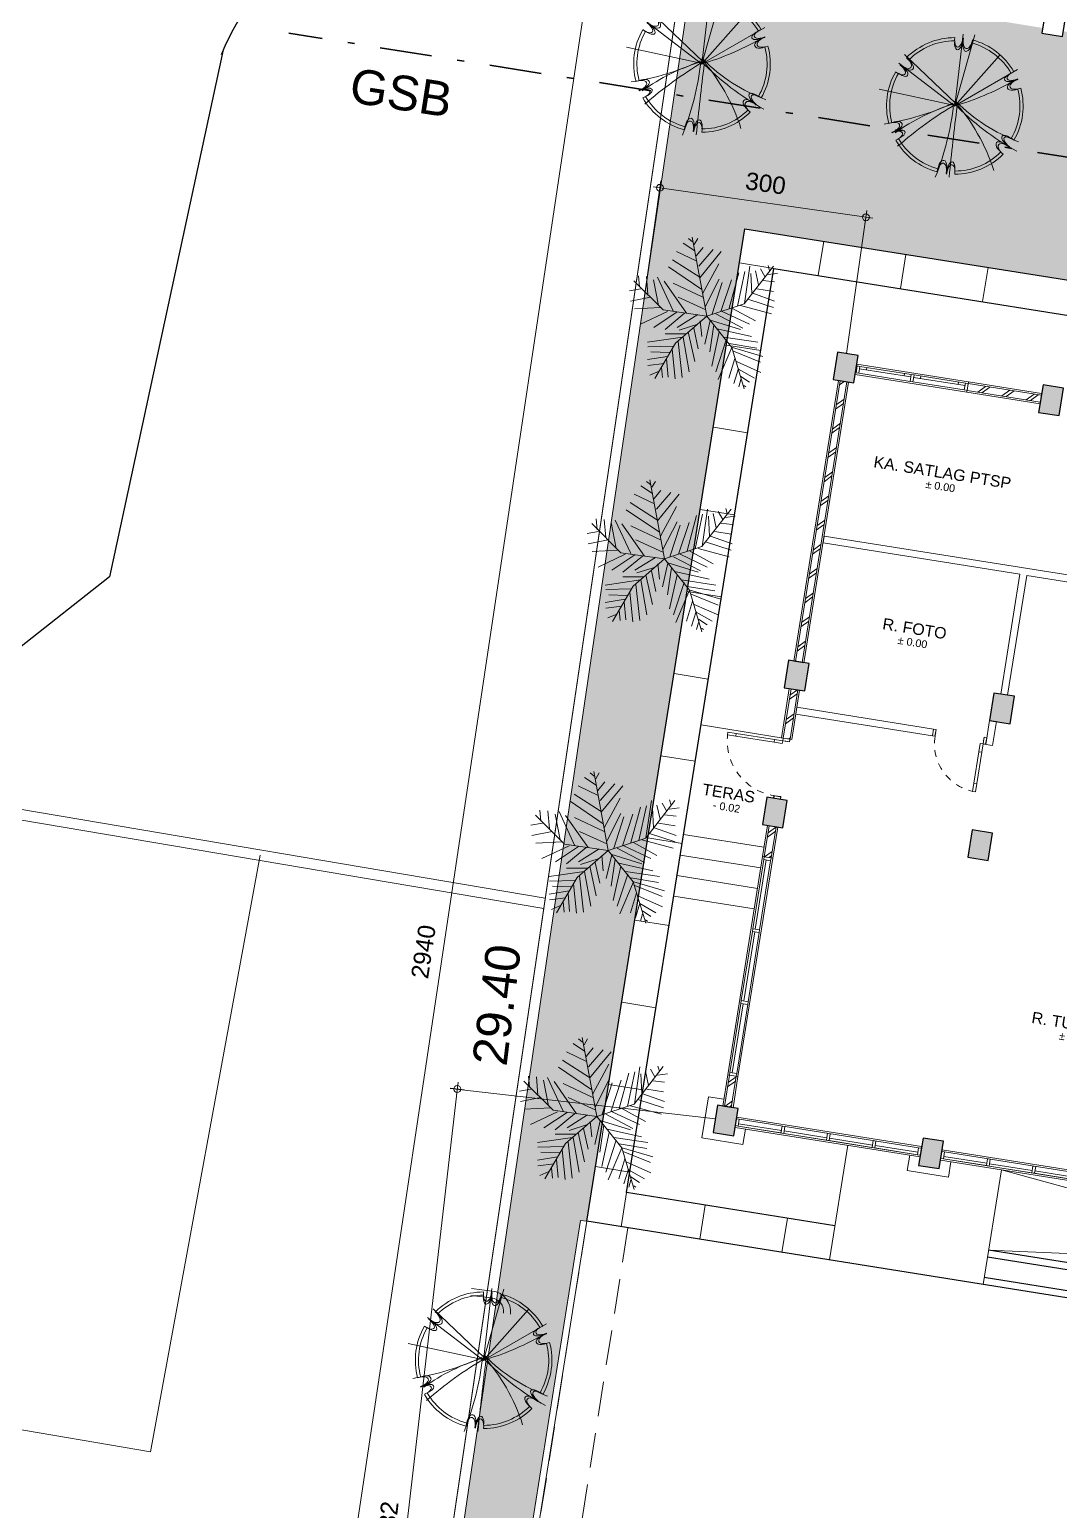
# Model space of a CAD drawing. Header units: millimetres. Extents: x -11 to 1625, y -267 to 195.
# Drawn here: x 1445.09 to 1459.94, y 44.61 to 65.98 of the extents above; entities that cross this region are included whole.
import ezdxf
from ezdxf.enums import TextEntityAlignment as Align

# ---------------------------------------------------------------- set-up
doc = ezdxf.new("R2010")
doc.units = ezdxf.units.MM
doc.linetypes.add('DASHDOT', pattern=[1, 0.5, -0.25, 0, -0.25])
doc.linetypes.add('HIDDEN', pattern=[0.375, 0.25, -0.125])
for name, color, linetype, lineweight in [('ars', 11, 'Continuous', 5), ('dinding', 5, 'Continuous', 15), ('GSB', 1, 'DASHDOT', 35), ('KOLOM', 1, 'Continuous', 30), ('kus', 63, 'Continuous', 15), ('KUSEN', 30, 'Continuous', 15), ('lan', 7, 'Continuous', 15), ('line', 11, 'Continuous', 5), ('not', 7, 'Continuous', 20), ('PAGAR', 4, 'Continuous', 18), ('PARTISI', 190, 'Continuous', 9), ('POHON', 84, 'Continuous', 0), ('sol kol', 8, 'Continuous', 0), ('u', 6, 'Continuous', 20)]:
    doc.layers.add(name, color=color, linetype=linetype, lineweight=lineweight)
doc.layers.add('REN.JALAN', color=6, linetype='Continuous')
doc.styles.add('ATTR', font='romans.shx', dxfattribs={"width": 0.8, "height": 1.735066})
doc.styles.get("Standard").update_dxf_attribs({"font": 'ARIALUNI.TTF'})
doc.dimstyles.new('SK100', dxfattribs={"dimtxt": 0.25, "dimasz": 0.1, "dimexe": 0.1, "dimexo": 0, "dimgap": 0.15, "dimtad": 1, "dimdec": 0, "dimlfac": 100, "dimzin": 12, "dimdsep": 46, "dimtxsty": 'Standard', "dimblk": 'BULAT', "dimcen": 0.1, "dimclrd": 256, "dimclre": 256, "dimclrt": 256, "dimadec": 0, "dimazin": 3, "dimtfac": 1, "dimtdec": 0, "dimtofl": 0, "dimtmove": 0, "dimatfit": 3, "dimldrblk": 'BULAT', "dimfxl": 0, "dimtolj": 1, "dimtzin": 0, "dimlwd": -1, "dimlwe": -1, "dimarcsym": 0})
pattern_1 = [(45, (0.5, 0), (-0.1767767, 0.1767767), []), (45, (0.5625, 0), (-0.1767767, 0.1767767), [])]

# ---------------------------------------------------------------- blocks, each defined once
blk = doc.blocks.new('K1')
at = {"layer": 'KOLOM'}
blk.add_lwpolyline([(0.2, 0.15), (-0.2, 0.15), (-0.2, -0.15), (0.2, -0.15), (0.2, 0.15)], dxfattribs=at)
blk = doc.blocks.new('NOTASI RUANG')
at = {"layer": 'not'}
for height, p in [(0.26, (-0.011, 0.3)), (0.175, (-0.009, -0.017))]:
    blk.add_attdef('RUANG', text='', height=height, dxfattribs=at).set_placement(p, align=Align.MIDDLE_CENTER)
blk = doc.blocks.new('P 80')
at = {"linetype": 'HIDDEN', "ltscale": 0.3}
blk.add_lwpolyline([(-0.84, 0.1, -0.414214), (-0.04, 0.9, -1.303225)], format="xyb", dxfattribs=at)
for points in [[(-0.04, 0.9), (-0.08, 0.9), (-0.08, 0.78), (-0.04, 0.78)], [(-0.04, 0.78), (-0.08, 0.78), (-0.08, 0.22), (-0.04, 0.22)], [(-0.04, 0.1), (-0.08, 0.1), (-0.08, 0.22), (-0.04, 0.22)], [(-0.835, 0.06), (-0.84, 0.06), (-0.84, 0.061), (-0.84, 0.1), (-0.88, 0.1), (-0.88, 0), (-0.84, 0), (-0.84, 0.056), (-0.835, 0.058)], [(-0.842, 0.002), (-0.878, 0.002), (-0.878, 0.098), (-0.842, 0.098)], [(-0.045, 0.06), (-0.04, 0.06), (-0.04, 0.061), (-0.04, 0.1), (0, 0.1), (0, 0), (-0.04, 0), (-0.04, 0.056), (-0.045, 0.058)], [(-0.038, 0.002), (-0.002, 0.002), (-0.002, 0.098), (-0.038, 0.098)]]:
    blk.add_lwpolyline(points, close=True)
blk = doc.blocks.new('P 70')
at = {"linetype": 'HIDDEN', "ltscale": 0.3}
blk.add_lwpolyline([(-0.74, 0.1, -0.414214), (-0.04, 0.8, -1.303225)], format="xyb", dxfattribs=at)
for points in [[(-0.04, 0.8), (-0.08, 0.8), (-0.08, 0.68), (-0.04, 0.68)], [(-0.04, 0.68), (-0.08, 0.68), (-0.08, 0.22), (-0.04, 0.22)], [(-0.04, 0.1), (-0.08, 0.1), (-0.08, 0.22), (-0.04, 0.22)], [(-0.735, 0.06), (-0.74, 0.06), (-0.74, 0.061), (-0.74, 0.1), (-0.78, 0.1), (-0.78, 0), (-0.74, 0), (-0.74, 0.056), (-0.735, 0.058)], [(-0.742, 0.002), (-0.778, 0.002), (-0.778, 0.098), (-0.742, 0.098)], [(-0.045, 0.06), (-0.04, 0.06), (-0.04, 0.061), (-0.04, 0.1), (0, 0.1), (0, 0), (-0.04, 0), (-0.04, 0.056), (-0.045, 0.058)], [(-0.038, 0.002), (-0.002, 0.002), (-0.002, 0.098), (-0.038, 0.098)]]:
    blk.add_lwpolyline(points, close=True)
blk = doc.blocks.new('DENAH LANTAI DASAR')
at = {"layer": 'ars'}
h = blk.add_hatch(dxfattribs=at)
h.set_pattern_fill('TEMBOK', color=256, scale=0.25)
h.set_pattern_definition([(45, (1.63, 5e-13), (-0.1767767, 0.1767767), []), (45, (1.6925, 5e-13), (-0.1767767, 0.1767767), [])])
h.paths.add_polyline_path([(-9.22, 14.3), (-8.15, 14.3), (-8.15, 14.2), (-9.22, 14.2)])
h = blk.add_hatch(dxfattribs=at)
h.set_pattern_fill('TEMBOK', color=256, scale=0.25)
h.set_pattern_definition(pattern_1)
h.paths.add_polyline_path([(-10.95, 9.95), (-10.95, 14.05), (-11.05, 14.05), (-11.05, 9.95)])
h = blk.add_hatch(dxfattribs=at)
h.set_pattern_fill('TEMBOK', color=256, scale=0.25)
h.set_pattern_definition(pattern_1)
h.paths.add_polyline_path([(-10.95, 8.83), (-10.95, 9.55), (-11.05, 9.55), (-11.05, 8.83)])
h = blk.add_hatch(dxfattribs=at)
h.set_pattern_fill('TEMBOK', color=256, scale=0.25)
h.set_pattern_definition([(45, (0.5, 3.645), (-0.1767767, 0.1767767), []), (45, (0.5625, 3.645), (-0.1767767, 0.1767767), [])])
h.paths.add_polyline_path([(-10.95, 7.095), (-10.95, 7.55), (-11.05, 7.55), (-11.05, 7.095)])
h = blk.add_hatch(dxfattribs=at)
h.set_pattern_fill('TEMBOK', color=256, scale=0.25)
h.set_pattern_definition(pattern_1)
h.paths.add_polyline_path([(-10.95, 3.45), (-10.95, 3.905), (-11.05, 3.905), (-11.05, 3.45)])
at = {"layer": 'sol kol'}
for points in [[(-11.15, 14.45), (-11.15, 14.05), (-10.85, 14.05), (-10.85, 14.45)], [(-8.15, 14.45), (-8.15, 14.05), (-7.85, 14.05), (-7.85, 14.45)], [(-11.15, 9.95), (-11.15, 9.55), (-10.85, 9.55), (-10.85, 9.95)], [(-8.15, 9.95), (-8.15, 9.55), (-7.85, 9.55), (-7.85, 9.95)], [(-11.15, 7.95), (-11.15, 7.55), (-10.85, 7.55), (-10.85, 7.95)], [(-8.15, 7.95), (-8.15, 7.55), (-7.85, 7.55), (-7.85, 7.95)], [(-11.15, 3.45), (-11.15, 3.05), (-10.85, 3.05), (-10.85, 3.45)], [(-8.15, 3.45), (-8.15, 3.05), (-7.85, 3.05), (-7.85, 3.45)]]:
    blk.add_hatch(color=256, dxfattribs=at).paths.add_polyline_path(points)
for p, q in [((-12.75, 1.5), (-12.75, 16)), ((-12.75, 16), (13.75, 16)), ((-12.25, 2), (-12.25, 15.5)), ((-12.25, 15.5), (6.15, 15.5)), ((-9.205, 2), (-12.25, 2)), ((-3.25, 2), (-6.96, 2)), ((-3.75, 1.5), (-12.75, 1.5))]:
    blk.add_line(p, q)
for points in [[(-1.85, 0.4), (-3.35, 0.4), (-3.35, 1.9), (-6.96, 1.9)], [(-1.85, 0.1), (-3.65, 0.1), (-3.65, 1.6), (-6.96, 1.6)]]:
    blk.add_lwpolyline(points)
at = {"layer": 'ars'}
for points in [[(-8.15, 14.3), (-9.22, 14.3), (-9.22, 14.2), (-8.15, 14.2)], [(-10.95, 9.95), (-10.95, 14.05), (-11.05, 14.05), (-11.05, 9.95)], [(-10.95, 8.83), (-10.95, 9.55), (-11.05, 9.55), (-11.05, 8.83)], [(-10.95, 7.095), (-10.95, 7.55), (-11.05, 7.55), (-11.05, 7.095)], [(-10.95, 3.45), (-10.95, 3.905), (-11.05, 3.905), (-11.05, 3.45)]]:
    blk.add_lwpolyline(points, close=True, dxfattribs=at)
at = {"layer": 'dinding'}
for points in [[(-8.15, 14.325), (-9.22, 14.325), (-9.22, 14.175), (-8.15, 14.175)], [(-10.925, 9.95), (-10.925, 14.05), (-11.075, 14.05), (-11.075, 9.95)], [(-10.925, 8.83), (-10.925, 9.55), (-11.075, 9.55), (-11.075, 8.83)], [(-10.925, 7.095), (-10.925, 7.55), (-11.075, 7.55), (-11.075, 7.095)], [(-10.925, 3.45), (-10.925, 3.905), (-11.075, 3.905), (-11.075, 3.45)]]:
    blk.add_lwpolyline(points, close=True, dxfattribs=at)
at = {"layer": 'kus'}
for p, q in [((-10.05, 14.3), (-10.8, 14.3)), ((-10.05, 14.265), (-10.8, 14.265)), ((-10.05, 14.2), (-10.8, 14.2)), ((-10.7, 14.265), (-10.7, 14.3)), ((-10.15, 14.265), (-10.15, 14.3)), ((-9.26, 14.3), (-10.01, 14.3)), ((-9.26, 14.265), (-10.01, 14.265)), ((-9.26, 14.2), (-10.01, 14.2)), ((-9.91, 14.265), (-9.91, 14.3)), ((-9.36, 14.265), (-9.36, 14.3)), ((-11.05, 6.045), (-11.05, 7.055)), ((-11.015, 6.045), (-11.015, 7.055)), ((-10.95, 6.045), (-10.95, 7.055)), ((-11.05, 4.995), (-11.05, 6.005)), ((-11.015, 4.995), (-11.015, 6.005)), ((-10.95, 4.995), (-10.95, 6.005)), ((-11.05, 3.945), (-11.05, 4.955)), ((-11.015, 3.945), (-11.015, 4.955)), ((-10.95, 3.945), (-10.95, 4.955))]:
    blk.add_line(p, q, dxfattribs=at)
for points in [[(-10.8, 14.3), (-10.84, 14.3), (-10.84, 14.2), (-10.8, 14.2)], [(-10.01, 14.3), (-10.05, 14.3), (-10.05, 14.2), (-10.01, 14.2)], [(-9.22, 14.3), (-9.26, 14.3), (-9.26, 14.2), (-9.22, 14.2)], [(-11.05, 7.055), (-11.05, 7.095), (-10.95, 7.095), (-10.95, 7.055)], [(-11.05, 6.005), (-11.05, 6.045), (-10.95, 6.045), (-10.95, 6.005)], [(-11.05, 4.955), (-11.05, 4.995), (-10.95, 4.995), (-10.95, 4.955)], [(-11.05, 3.905), (-11.05, 3.945), (-10.95, 3.945), (-10.95, 3.905)], [(-10.81, 3.2), (-10.85, 3.2), (-10.85, 3.3), (-10.81, 3.3)], [(-10.81, 3.3), (-8.19, 3.3), (-8.19, 3.2), (-10.81, 3.2)], [(-10.185, 3.235), (-10.81, 3.235), (-10.81, 3.2), (-10.185, 3.2)], [(-10.145, 3.2), (-10.185, 3.2), (-10.185, 3.3), (-10.145, 3.3)], [(-9.52, 3.235), (-10.145, 3.235), (-10.145, 3.2), (-9.52, 3.2)], [(-9.48, 3.2), (-9.52, 3.2), (-9.52, 3.3), (-9.48, 3.3)], [(-8.855, 3.235), (-9.48, 3.235), (-9.48, 3.2), (-8.855, 3.2)], [(-8.815, 3.2), (-8.855, 3.2), (-8.855, 3.3), (-8.815, 3.3)], [(-8.815, 3.235), (-8.19, 3.235), (-8.19, 3.2), (-8.815, 3.2)], [(-8.15, 3.2), (-8.19, 3.2), (-8.19, 3.3), (-8.15, 3.3)], [(-7.81, 3.2), (-7.85, 3.2), (-7.85, 3.3), (-7.81, 3.3)], [(-7.81, 3.3), (-5.19, 3.3), (-5.19, 3.2), (-7.81, 3.2)], [(-7.185, 3.235), (-7.81, 3.235), (-7.81, 3.2), (-7.185, 3.2)], [(-7.145, 3.2), (-7.185, 3.2), (-7.185, 3.3), (-7.145, 3.3)], [(-6.52, 3.235), (-7.145, 3.235), (-7.145, 3.2), (-6.52, 3.2)], [(-6.48, 3.2), (-6.52, 3.2), (-6.52, 3.3), (-6.48, 3.3)], [(-5.855, 3.235), (-6.48, 3.235), (-6.48, 3.2), (-5.855, 3.2)]]:
    blk.add_lwpolyline(points, close=True, dxfattribs=at)
at = {"layer": 'lan'}
for p, q in [((-11.05, 8.83), (-12.25, 8.83)), ((-11.075, 7.23), (-12.25, 7.23)), ((-11.075, 6.93), (-12.25, 6.93)), ((-11.075, 6.63), (-12.25, 6.63)), ((-11.075, 6.33), (-12.25, 6.33)), ((-11.3, 3.55), (-11.3, 2.95)), ((-11.075, 3.55), (-11.3, 3.55)), ((-10.7, 3.175), (-10.7, 2.95)), ((-9.205, 3.175), (-9.205, 1.5)), ((-8.3, 3.175), (-8.3, 2.95)), ((-7.7, 3.175), (-7.7, 2.95)), ((-6.96, 3.175), (-6.96, 1.5)), ((-10.7, 2.95), (-11.3, 2.95)), ((-7.7, 2.95), (-8.3, 2.95))]:
    blk.add_line(p, q, dxfattribs=at)
for points in [[(-9.22, 14.325), (-10.85, 14.325), (-10.85, 14.175), (-9.22, 14.175)], [(-10.925, 3.905), (-10.925, 7.095), (-11.075, 7.095), (-11.075, 3.905)], [(-10.85, 3.325), (-8.15, 3.325), (-8.15, 3.175), (-10.85, 3.175)], [(-7.85, 3.325), (-5.15, 3.325), (-5.15, 3.175), (-7.85, 3.175)]]:
    blk.add_lwpolyline(points, close=True, dxfattribs=at)
for points in [[(-6.96, 3.175), (-5.3, 2.993)], [(-4.913, 2.95), (-2, 2.575), (-6.96, 2)]]:
    blk.add_lwpolyline(points, dxfattribs=at)
at = {"layer": 'PARTISI'}
for points in [[(-8.05, 9.95), (-8.05, 11.702), (-10.925, 11.702), (-10.925, 11.8), (-7.95, 11.8), (-4.28, 11.8), (-4.28, 11.7), (-7.95, 11.7), (-7.95, 9.95)], [(-10.925, 9.2), (-8.93, 9.2), (-8.93, 9.3), (-10.925, 9.3)]]:
    blk.add_lwpolyline(points, close=True, dxfattribs=at)
blk.add_lwpolyline([(-8.15, 9.55), (-8.15, 9.2), (-8.05, 9.2), (-8.05, 9.55), (-8.15, 9.55)], dxfattribs=at)
ref = blk.add_blockref('NOTASI RUANG', (-9.377, 12.785), dxfattribs=dict(xscale=0.6323962268195373, yscale=0.6323962268195373, zscale=0.6323962268195373))
ref.add_attrib('RUANG', '%%P 0.00', dxfattribs={"layer": 'not', "height": 0.1108}).set_placement((-9.382, 12.774), align=Align.MIDDLE_CENTER)
ref.add_attrib('RUANG', 'KA. SATLAG PTSP', dxfattribs={"layer": 'not', "height": 0.16432}).set_placement((-9.384, 12.975), align=Align.MIDDLE_CENTER)
ref = blk.add_blockref('NOTASI RUANG', (-9.419, 10.499), dxfattribs=dict(xscale=0.6323962268195373, yscale=0.6323962268195373, zscale=0.6323962268195373))
ref.add_attrib('RUANG', '%%P 0.00', dxfattribs={"layer": 'not', "height": 0.1108}).set_placement((-9.424, 10.488), align=Align.MIDDLE_CENTER)
ref.add_attrib('RUANG', 'R. FOTO', dxfattribs={"layer": 'not', "height": 0.1643}).set_placement((-9.426, 10.688), align=Align.MIDDLE_CENTER)
ref = blk.add_blockref('NOTASI RUANG', (-11.693, 7.731), dxfattribs=dict(xscale=0.6323962268195373, yscale=0.6323962268195373, zscale=0.6323962268195373))
ref.add_attrib('RUANG', '- 0.02', dxfattribs={"layer": 'not', "height": 0.1108}).set_placement((-11.699, 7.72), align=Align.MIDDLE_CENTER)
ref.add_attrib('RUANG', 'TERAS', dxfattribs={"layer": 'not', "height": 0.1643}).set_placement((-11.701, 7.921), align=Align.MIDDLE_CENTER)
ref = blk.add_blockref('NOTASI RUANG', (-6.223, 5.228), dxfattribs=dict(xscale=0.6323962268195373, yscale=0.6323962268195373, zscale=0.6323962268195373))
ref.add_attrib('RUANG', '%%P 0.00', dxfattribs={"layer": 'not', "height": 0.1108}).set_placement((-6.228, 5.218), align=Align.MIDDLE_CENTER)
ref.add_attrib('RUANG', 'R. TUNGGU', dxfattribs={"layer": 'not', "height": 0.1643}).set_placement((-6.23, 5.418), align=Align.MIDDLE_CENTER)
at = {"layer": 'KOLOM', "rotation": 90}
for p in [(-11, 14.25), (-8, 14.25), (-11, 9.75), (-8, 9.75), (-11, 7.75), (-8, 7.75), (-11, 3.25), (-8, 3.25)]:
    blk.add_blockref('K1', p, dxfattribs=at)
at = {"layer": 'KUSEN', "xscale": -1, "rotation": 180}
blk.add_blockref('P 70', (-8.15, 9.3), dxfattribs=at)
at = {"layer": 'KUSEN', "rotation": 89.9999999869692}
blk.add_blockref('P 80', (-10.95, 8.83), dxfattribs=at)
blk = doc.blocks.new('Tree Palm')
at = {"layer": 'POHON'}
for p, q in [((-0.10186, 0.5364), (-0.13084, 0.55962)), ((0, 0), (-0.105, 0.57)), ((-0.09099, 0.51782), (-0.06563, 0.55962)), ((-0.07288, 0.39707), (-0.21778, 0.46673)), ((-0.08737, 0.47138), (-0.17069, 0.52711)), ((-0.0765, 0.43423), (-0.02578, 0.4946)), ((-0.05839, 0.35992), (0.04667, 0.48067)), ((-0.05114, 0.27632), (0.10463, 0.46673)), ((-0.03665, 0.19273), (-0.27574, 0.35527)), ((-0.05114, 0.28097), (-0.24676, 0.40636)), ((-0.02941, 0.16486), (0.08652, 0.3785)), ((0.22055, 0.07198), (0.27489, 0.32277)), ((0.27, 0.09), (0.48, 0.36)), ((0.27127, 0.09056), (0.31112, 0.35992)), ((0.35096, 0.32741), (0.3727, 0.22524)), ((0.38719, 0.34134), (0.41979, 0.28561)), ((0.44153, 0.36456), (0.45239, 0.32741)), ((-0.315, 0.045), (-0.525, 0.255)), ((-0.48585, 0.21131), (-0.49309, 0.29026)), ((-0.43513, 0.28561), (-0.42427, 0.15558)), ((-0.38442, 0.26239), (-0.34819, 0.07663)), ((-0.35544, 0.28097), (-0.24314, 0.03947)), ((-0.14533, 0.0209), (-0.30834, 0.2531)), ((-0.24314, 0.23917), (-0.02941, 0.137)), ((-0.01129, 0.06734), (0.09014, 0.26704)), ((0.03942, 0.01625), (0.11187, 0.24381)), ((0.10101, 0.03483), (0.17708, 0.26239)), ((0.16259, 0.05805), (0.23142, 0.31348)), ((0.31836, 0.30883), (0.32561, 0.16486)), ((0.4053, 0.25775), (0.48862, 0.24846)), ((0.43791, 0.29954), (0.51036, 0.30883)), ((-0.47498, 0.19737), (-0.5583, 0.18344)), ((-0.40615, 0.137), (-0.55105, 0.10913)), ((-0.20691, 0.137), (-0.01129, 0.04876)), ((0.29662, 0.12307), (0.48137, 0.06269)), ((0.33285, 0.16486), (0.48862, 0.10913)), ((0.36183, 0.19737), (0.48137, 0.1788)), ((-0.3337, 0.06269), (-0.52207, 0.0534)), ((-0.28299, 0.03483), (-0.4786, -0.05805)), ((-0.21416, 0.03018), (-0.38079, -0.08128)), ((0, 0), (-0.315, 0.045)), ((-0.15982, 0.0209), (-0.3011, -0.09521)), ((0, 0), (-0.225, -0.195)), ((-0.06563, 0.01161), (-0.21416, -0.08128)), ((0, 0), (0.27, 0.09)), ((0, 0), (0.18, -0.225)), ((0.06478, 0.01625), (0.2604, -0.08592)), ((0.11187, 0.03483), (0.30749, -0.05805)), ((0.1807, 0.05805), (0.35096, -0.03483)), ((0.24229, 0.07663), (0.46688, 0.01625)), ((-0.06563, -0.05805), (-0.19967, -0.09985)), ((-0.09461, -0.08592), (-0.06201, -0.23453)), ((-0.04752, -0.03483), (-0.03665, -0.14629)), ((0.02493, -0.03019), (-0.01491, -0.20202)), ((0.01769, -0.02555), (0.24229, -0.09521)), ((0.05029, -0.0627), (0.02131, -0.25775)), ((0.07565, -0.09056), (0.32198, -0.14629)), ((-0.17431, -0.15094), (-0.42789, -0.18809)), ((-0.225, -0.195), (-0.375, -0.45)), ((-0.15257, -0.12772), (-0.3011, -0.12772)), ((-0.20691, -0.18345), (-0.17793, -0.44352)), ((-0.17069, -0.15094), (-0.12721, -0.40172)), ((-0.13446, -0.11378), (-0.08737, -0.32741)), ((0.09014, -0.11378), (0.0358, -0.35992)), ((0.14085, -0.16951), (0.06478, -0.40172)), ((0.12274, -0.15094), (0.36907, -0.18809)), ((0.16259, -0.19738), (0.36183, -0.22989)), ((-0.28299, -0.29026), (-0.42789, -0.31348)), ((-0.24314, -0.21596), (-0.42427, -0.2206)), ((-0.26849, -0.2624), (-0.40253, -0.25775)), ((-0.29023, -0.30884), (-0.27936, -0.43887)), ((-0.25038, -0.23918), (-0.22865, -0.45281)), ((0.1807, -0.22524), (0.08289, -0.45745)), ((0.20244, -0.30419), (0.15897, -0.44816)), ((0.18, -0.225), (0.27, -0.525)), ((0.18433, -0.22524), (0.4053, -0.29026)), ((0.19157, -0.25311), (0.38719, -0.33206)), ((-0.30834, -0.34135), (-0.42427, -0.35528)), ((-0.34457, -0.39708), (-0.40978, -0.42494)), ((-0.32646, -0.36921), (-0.31921, -0.44352)), ((0.2278, -0.3785), (0.19519, -0.48532)), ((0.21331, -0.32741), (0.39081, -0.40636)), ((0.2278, -0.38314), (0.34372, -0.44816)), ((0.24591, -0.45745), (0.23142, -0.50854)), ((0.24591, -0.43423), (0.30749, -0.47603)), ((0.26764, -0.49925), (0.28213, -0.50854))]:
    blk.add_line(p, q, dxfattribs=at)
at = {"layer": 'POHON', "style": 'ATTR', "width": 0.8, "flags": 9}
blk.add_attdef('ESTCODE', (0, 0), '', height=0.00000274, dxfattribs=at)
blk = doc.blocks.new('POH1')
for p, q in [((0.05, -0.21), (0.81, 6.36)), ((0.05, -0.21), (1.89, 6.3)), ((0.13, 0.02), (-4.57, 4.49)), ((0.05, -0.21), (4.16, 4.43)), ((0.02, -0.21), (-5.08, 3.7)), ((0.05, -0.21), (5.8, 3.13)), ((-0.06, -0.14), (-6.86, 1.32))]:
    blk.add_line(p, q)
for centre, radius, start, end in [((0.05, -0.21), 6.25, 90, 135.0227), ((0.05, -0.21), 5.96, 90, 135.0227), ((0.05, -0.21), 5.96, 82.7502, 83.2278), ((0.05, -0.21), 6.25, 82.7502, 83.2278), ((0.05, -0.21), 5.96, 30, 75.0227), ((0.05, -0.21), 6.25, 30, 75.0227), ((0.05, -0.21), 6.25, 150, 195.0227), ((0.05, -0.21), 5.96, 150, 195.0227), ((0.05, -0.21), 6.25, 142.7502, 143.2278), ((0.05, -0.21), 5.96, 142.7502, 143.2278), ((-7.08, 24.06), 25.29, 286.3556, 299.2634), ((0.05, -0.21), 6.25, 330, 15.0227), ((0.05, -0.21), 5.96, 22.7502, 23.2278), ((0.05, -0.21), 6.25, 22.7502, 23.2278), ((-10.04, 21.28), 23.43, 278.8909, 295.051), ((5.31, -17.57), 18.35, 106.8033, 125.7765), ((-13.31, -11.55), 17.78, 17.8032, 41.5209), ((11.41, 11.39), 15.87, 224.9427, 249.6513), ((0.05, -0.21), 5.96, 330, 15.0227), ((17.96, -30.23), 35.05, 120.5334, 131.3202), ((-25.72, 2.83), 25.82, 338.2739, 353.6202), ((297.19, -37.09), 299.21, 172.9262, 174.1748), ((17.56, 17.05), 24.47, 224.1559, 241.0585), ((0.05, -0.21), 6.25, 202.7502, 203.2278), ((0.05, -0.21), 5.96, 202.7502, 203.2278), ((0.05, -0.21), 6.25, 210, 255.0227), ((0.05, -0.21), 5.96, 210, 255.0227), ((0.05, -0.21), 5.96, 322.7502, 323.2278), ((0.05, -0.21), 6.25, 322.7502, 323.2278), ((0.05, -0.21), 5.96, 270, 315.0227), ((0.05, -0.21), 6.25, 270, 315.0227), ((0.05, -0.21), 6.25, 262.7502, 263.2278), ((0.05, -0.21), 5.96, 262.7502, 263.2278)]:
    blk.add_arc(centre, radius, start, end)
for centre, major_axis, ratio, start_param, end_param in [((0.41, 5.99), (-0.115, -0.809), 0.450725, 4.712389, 7.927948), ((0.39, 5.7), (-0.109, -0.771), 0.450725, 4.712389, 7.927948), ((1.19, 5.58), (-0.14, -0.794), 0.498328, 4.647864, 7.899063), ((1.24, 5.87), (-0.147, -0.833), 0.498328, 4.647864, 7.899063), ((-4.62, 3.86), (0.648, -0.544), 0.498328, 4.647864, 7.899063), ((-5.14, 3.21), (0.643, -0.504), 0.450725, 4.712389, 7.927948), ((-4.89, 3.05), (0.613, -0.48), 0.450725, 4.712389, 7.927948), ((-4.4, 3.67), (0.618, -0.518), 0.498328, 4.647864, 7.899063), ((5.34, 2.45), (-0.723, -0.291), 0.450725, 4.712389, 7.927948), ((5.6, 2.58), (-0.758, -0.305), 0.450725, 4.712389, 7.927948), ((5.63, 1.7), (-0.758, -0.276), 0.498328, 4.647864, 7.899063), ((5.9, 1.8), (-0.795, -0.29), 0.498328, 4.647864, 7.899063), ((-5.81, -2.21), (0.795, 0.29), 0.498328, 4.647864, 7.899063), ((-5.53, -2.11), (0.758, 0.276), 0.498328, 4.647864, 7.899063), ((-5.5, -2.99), (0.758, 0.305), 0.450725, 4.712389, 7.927948), ((-5.24, -2.86), (0.723, 0.291), 0.450725, 4.712389, 7.927948), ((4.49, -4.09), (-0.618, 0.518), 0.498328, 4.647864, 7.899063), ((4.71, -4.28), (-0.648, 0.544), 0.498328, 4.647864, 7.899063), ((4.99, -3.46), (-0.613, 0.48), 0.450725, 4.712389, 7.927948), ((5.23, -3.62), (-0.643, 0.504), 0.450725, 4.712389, 7.927948), ((-1.15, -6.28), (0.147, 0.833), 0.498328, 4.647864, 7.899063), ((-1.09, -5.99), (0.14, 0.794), 0.498328, 4.647864, 7.899063), ((-0.3, -6.11), (0.109, 0.771), 0.450725, 4.712389, 7.927948), ((-0.32, -6.4), (0.115, 0.809), 0.450725, 4.712389, 7.927948)]:
    blk.add_ellipse(centre, major_axis=major_axis, ratio=ratio, start_param=start_param, end_param=end_param)
blk.add_point((0.05, -0.21))
blk.add_point((0.05, -0.21))
blk = doc.blocks.new('BULAT')
for p, q in [((-1, 0), (1, 0)), ((0, -1), (0, 1))]:
    blk.add_line(p, q)
blk.add_circle((0, 0), 0.5)
blk = doc.blocks.new('*D1616')
at = {"layer": 'Defpoints', "color": 0}
for p in [(1454.545, 67.127), (1490.004, 62.753), (1489.776, 61.36)]:
    blk.add_point(p, dxfattribs=at)
at = {"layer": 'u'}
for p, q in [((1454.545, 67.127), (1454.789, 68.618)), ((1454.872, 68.504), (1489.906, 62.769)), ((1489.776, 61.36), (1490.021, 62.851))]:
    blk.add_line(p, q, dxfattribs=at)
at = {"layer": 'u', "xscale": 0.1, "yscale": 0.1, "zscale": 0.1}
for p, rotation in [((1454.773, 68.52), 170.7034993746679), ((1490.004, 62.753), 350.7034993746679)]:
    blk.add_blockref('BULAT', p, dxfattribs=dict(at, rotation=rotation))
at = {"layer": 'u', "insert": (1472.434, 65.91), "char_height": 0.25, "attachment_point": 5, "rotation": 350.7035}
blk.add_mtext('\\A1;3570', dxfattribs=at)
blk = doc.blocks.new('*D3270')
at = {"layer": 'Defpoints', "color": 0}
for p in [(1453.222, 67.171), (1454.521, 66.977), (1450.163, 37.899)]:
    blk.add_point(p, dxfattribs=at)
at = {"layer": 'u'}
for p, q in [((1454.521, 66.977), (1453.123, 67.186)), ((1448.879, 38.193), (1453.207, 67.072)), ((1450.163, 37.899), (1448.765, 38.109))]:
    blk.add_line(p, q, dxfattribs=at)
at = {"layer": 'u', "xscale": 0.1, "yscale": 0.1, "zscale": 0.1}
for p, rotation in [((1453.222, 67.171), 81.47708135882777), ((1448.864, 38.094), 261.4770813588278)]:
    blk.add_blockref('BULAT', p, dxfattribs=dict(at, rotation=rotation))
at = {"layer": 'u', "insert": (1450.768, 52.674), "char_height": 0.25, "attachment_point": 5, "rotation": 81.4771}
blk.add_mtext('\\A1;2940', dxfattribs=at)
blk = doc.blocks.new('*D3274')
at = {"layer": 'Defpoints', "color": 0}
for p in [(1454.178, 63.694), (1453.897, 61.726), (1456.868, 61.302)]:
    blk.add_point(p, dxfattribs=at)
at = {"layer": 'u'}
for p, q in [((1453.897, 61.726), (1454.192, 63.793)), ((1457.05, 63.284), (1454.277, 63.68)), ((1456.868, 61.302), (1457.163, 63.368))]:
    blk.add_line(p, q, dxfattribs=at)
at = {"layer": 'u', "xscale": 0.1, "yscale": 0.1, "zscale": 0.1}
for p, rotation in [((1454.178, 63.694), 171.8667925089091), ((1457.149, 63.269), 351.866792508909)]:
    blk.add_blockref('BULAT', p, dxfattribs=dict(at, rotation=rotation))
at = {"layer": 'u', "insert": (1455.703, 63.757), "char_height": 0.25, "attachment_point": 5, "rotation": 351.8668}
blk.add_mtext('\\A1;300', dxfattribs=at)
blk = doc.blocks.new('*D3275')
at = {"layer": 'Defpoints', "color": 0}
for p in [(1454.979, 50.261), (1449.783, 37.959), (1453.507, 37.528)]:
    blk.add_point(p, dxfattribs=at)
at = {"layer": 'u'}
for p, q in [((1454.979, 50.261), (1451.155, 50.703)), ((1451.243, 50.592), (1449.794, 38.058)), ((1453.507, 37.528), (1449.683, 37.97))]:
    blk.add_line(p, q, dxfattribs=at)
at = {"layer": 'u', "xscale": 0.1, "yscale": 0.1, "zscale": 0.1}
for p, rotation in [((1451.255, 50.692), 83.40635702926588), ((1449.783, 37.959), 263.4063570292658)]:
    blk.add_blockref('BULAT', p, dxfattribs=dict(at, rotation=rotation))
at = {"layer": 'u', "insert": (1450.243, 44.357), "char_height": 0.25, "attachment_point": 5, "rotation": 83.4064}
blk.add_mtext('\\A1;1282', dxfattribs=at)

msp = doc.modelspace()

# ---------------------------------------------------------------- hatches: boundary and pattern name
at = {"layer": 'POHON'}
h = msp.add_hatch(dxfattribs=at)
h.set_pattern_fill('GRASS', color=91, scale=0.01, style=0)
h.set_pattern_definition([(90, (1450.41415, 34.1156), (-0.179605, 0.179605), [0.047625, -0.311585]), (45, (1450.41415, 34.1156), (-0.1796051, 0.1796051), [0.047625, -0.206375]), (135, (1450.41415, 34.1156), (-0.1796051, -0.1796051), [0.047625, -0.206375])])
h.paths.add_polyline_path([(1479.3075624, 44.7036166), (1485.3701757, 43.5466375), (1483.6009731, 34.2759511), (1483.8014868, 34.2527734), (1483.7928748, 34.1782695), (1484.3350637, 34.115597), (1484.3442285, 34.1948837), (1484.5140305, 34.175256), (1489.5792637, 61.0927092), (1489.4249642, 61.1225367), (1489.4377476, 61.1886657), (1486.6494427, 61.6397875), (1486.6374642, 61.5657502), (1486.3413152, 61.6136644), (1486.3532937, 61.6877016), (1483.6879527, 62.118929), (1483.6759741, 62.0448918), (1483.3798251, 62.0928059), (1483.3918037, 62.1668432), (1480.7264626, 62.5980706), (1480.7144841, 62.5240333), (1480.4183351, 62.5719475), (1480.4303136, 62.6459847), (1477.7649725, 63.0772121), (1477.752994, 63.0031749), (1477.456845, 63.051089), (1477.4688235, 63.1251263), (1474.8034825, 63.5563537), (1474.7915039, 63.4823164), (1474.4953549, 63.5302306), (1474.5073335, 63.6042678), (1471.8419924, 64.0354952), (1471.8300139, 63.9614579), (1471.5338649, 64.0093721), (1471.5458434, 64.0834094), (1468.8805024, 64.5146367), (1468.8685238, 64.4405995), (1468.5723748, 64.4885136), (1468.5843534, 64.5625509), (1465.9190123, 64.9937783), (1465.9070338, 64.919741), (1465.6108848, 64.9676552), (1465.6228633, 65.0416924), (1462.9575222, 65.4729198), (1462.9455437, 65.3988826), (1462.6493947, 65.4467967), (1462.6613732, 65.520834), (1459.9960322, 65.9520614), (1459.9840536, 65.8780241), (1459.6879046, 65.9259383), (1459.6998832, 65.9999755), (1457.0345421, 66.4312029), (1457.0225636, 66.3571657), (1456.7264146, 66.4050798), (1456.7383931, 66.4791171), (1454.795185, 66.7935101), (1454.7827846, 66.7168655), (1454.637778, 66.7403262), (1450.4141456, 38.109181), (1450.5678353, 38.0914358), (1450.5595502, 38.0197597), (1451.1078029, 37.9563864), (1451.1164149, 38.0308903), (1451.315092, 38.0079249), (1453.0343351, 48.797867), (1453.1235619, 48.7848192), (1455.4052956, 63.1041659), (1481.5751362, 58.9341008)])
h.paths.add_polyline_path([(1467.0156648, 63.7856376), (1466.7009429, 61.8105553), (1469.6635664, 61.3384724), (1469.9782883, 63.3135547)], flags=16)
h.paths.add_polyline_path([(1474.915994, 62.52675), (1474.6012721, 60.5516677), (1477.5638956, 60.0795849), (1477.8786175, 62.0546672)], flags=16)
h.paths.add_polyline_path([(1479.5906737, 46.4613199), (1479.3117518, 44.7109051), (1482.2743752, 44.2388223), (1482.5543458, 45.9958174)], flags=16)

# ---------------------------------------------------------------- linework, layer by layer
at = {"layer": 'ars'}
for p, q in [((1456.4628637, 62.4293384), (1456.5415441, 62.923109)), ((1455.8203857, 62.5317149), (1455.3266151, 62.6103953)), ((1457.647913, 62.2405053), (1457.7265935, 62.7342759)), ((1458.8329624, 62.0516722), (1458.9116429, 62.5454427)), ((1455.6315526, 61.3466655), (1455.137782, 61.425346)), ((1455.4427194, 60.1616161), (1454.9489488, 60.2402966)), ((1455.2538863, 58.9765667), (1454.7601157, 59.0552472)), ((1455.0650531, 57.7915173), (1454.5712826, 57.8701978)), ((1454.87622, 56.6064679), (1454.3824494, 56.6851484)), ((1454.6873869, 55.4214186), (1454.1936163, 55.500099)), ((1454.4985537, 54.2363692), (1454.0047832, 54.3150496)), ((1454.3097206, 53.0513198), (1453.81595, 53.1300003)), ((1454.1208875, 51.8662704), (1453.6271169, 51.9449509)), ((1453.9320543, 50.681221), (1453.4382837, 50.7599015)), ((1453.7432212, 49.4961716), (1453.2494506, 49.5748521)), ((1453.6960129, 49.1999093), (1453.6173324, 48.7061387)), ((1454.8322615, 49.0188524), (1454.753581, 48.5250818)), ((1456.0173108, 48.8300192), (1455.9386304, 48.3362487))]:
    msp.add_line(p, q, dxfattribs=at)
at = {"layer": 'GSB', "ltscale": 1.5}
msp.add_line((1496.70685, 58.2949975), (1448.8246496, 65.924845), dxfattribs=at)
at = {"layer": 'KOLOM'}
msp.add_lwpolyline([(1459.6879046, 65.9259383), (1459.9840536, 65.8780241), (1460.0319678, 66.1741731), (1459.7358188, 66.2220873)], close=True, dxfattribs=at)
at = {"layer": 'lan', "linetype": 'HIDDEN', "ltscale": 2}
for p, q in [((1453.1235619, 48.7848192), (1451.3885945, 37.7729305)), ((1453.7162507, 48.6914387), (1451.9812834, 37.67955))]:
    msp.add_line(p, q, dxfattribs=at)
at = {"layer": 'line'}
for p, q in [((1446.8304246, 45.4612545), (1448.4101163, 54.0650236)), ((1437.6896833, 47.0087895), (1446.8304246, 45.4612545))]:
    msp.add_line(p, q, dxfattribs=at)
at = {"layer": 'PAGAR'}
for p, q in [((1454.4772188, 66.679752), (1450.2651377, 38.1264051)), ((1454.6253599, 66.6561462), (1450.4141456, 38.109181)), ((1437.3972494, 56.0055782), (1452.5248006, 53.4444714)), ((1437.5180686, 55.8329889), (1452.5029051, 53.2960438)), ((1451.747668, 47.6798779), (1451.4496317, 47.7141471)), ((1451.7590911, 47.7792233), (1451.4610548, 47.8134925))]:
    msp.add_line(p, q, dxfattribs=at)
msp.add_lwpolyline([(1453.1235436, 48.784707), (1451.4144306, 37.9964422), (1451.315092, 38.0079249), (1453.0343351, 48.797867), (1453.1235436, 48.784707)], dxfattribs=at)
for radius in [0.2, 0.3]:
    msp.add_arc((1451.7248218, 47.481187), radius, 353.44074308, 83.44074308, dxfattribs=at)
at = {"layer": 'REN.JALAN'}
msp.add_lwpolyline([(1447.8768509, 65.6852555), (1446.2367322, 58.0804747), (1442.2041495, 54.9011133), (1440.3206004, 42.2670987)], dxfattribs=at)
msp.add_arc((1450.7755081, 64.445761), 3.1506853, 82.5812178, 158.24018249, dxfattribs=at)
at = {"layer": 'u'}
msp.add_lwpolyline([(1454.5210028, 66.97656), (1450.2651377, 38.1264051)], dxfattribs=at)

# ---------------------------------------------------------------- block references
at = {"rotation": 350.9462507932595}
msp.add_blockref('DENAH LANTAI DASAR', (1465.4786702, 45.2971554), dxfattribs=at)
at = {"layer": 'POHON'}
for name, p, xscale, yscale, zscale in [('POH1', (1454.7771742, 65.5152818), 0.157610670999913, 0.157610670999913, 0.157610670999913), ('POH1', (1458.4240534, 64.9082035), 0.157610670999913, 0.157610670999913, 0.157610670999913), ('Tree Palm', (1454.8541952, 61.8422295), 2, 2, 2), ('Tree Palm', (1454.2443287, 58.3395451), 2, 2, 2), ('Tree Palm', (1453.43405, 54.1334971), 2, 2, 2), ('Tree Palm', (1453.267042, 50.2958346), 2, 2, 2), ('POH1', (1451.6272536, 46.8141356), 0.157610670999913, 0.157610670999913, 0.157610670999913)]:
    msp.add_blockref(name, p, dxfattribs=dict(at, xscale=xscale, yscale=yscale, zscale=zscale))

# ---------------------------------------------------------------- texts
at = {"layer": 'not', "char_height": 0.5}
for s, width, insert, attachment_point, rotation in [('\\pi1.9254;GSB', 5.253610777, (1447.8533927, 65.7234591), 1, 351.16673645), ('\\pi0.24771;29.40', 2.190504275, (1451.9420007, 50.7626988), 7, 83.05882004)]:
    msp.add_mtext_dynamic_manual_height_columns(s, width=width, gutter_width=12.5, heights=[0], dxfattribs=dict(at, insert=insert, attachment_point=attachment_point, rotation=rotation))

# ---------------------------------------------------------------- dimensions: what is measured, and where the dimension line sits
at = {"layer": 'u'}
for p1, p2, distance, picture, middle in [((1454.5450234, 67.1273031), (1489.77645, 61.3601452), 1.4109062, '*D1616', (1472.4335248, 65.9101796)), ((1450.1634504, 37.8990648), (1454.5210028, 66.97656), 1.3135864, '*D3270', (1450.7684851, 52.6736532)), ((1456.8679228, 61.301547), (1453.8969952, 61.7261295), -1.9878879, '*D3274', (1455.7029871, 63.7566666)), ((1454.9790094, 50.2612387), (1453.5071599, 37.5280423), -3.7492462, '*D3275', (1450.2427463, 44.3570456))]:
    dim = msp.add_aligned_dim(p1=p1, p2=p2, distance=distance, dimstyle='SK100', dxfattribs=at)
    dim.commit()
    dim.dimension.update_dxf_attribs({"geometry": picture, "text_midpoint": middle})

doc.saveas('drawing.dxf')
